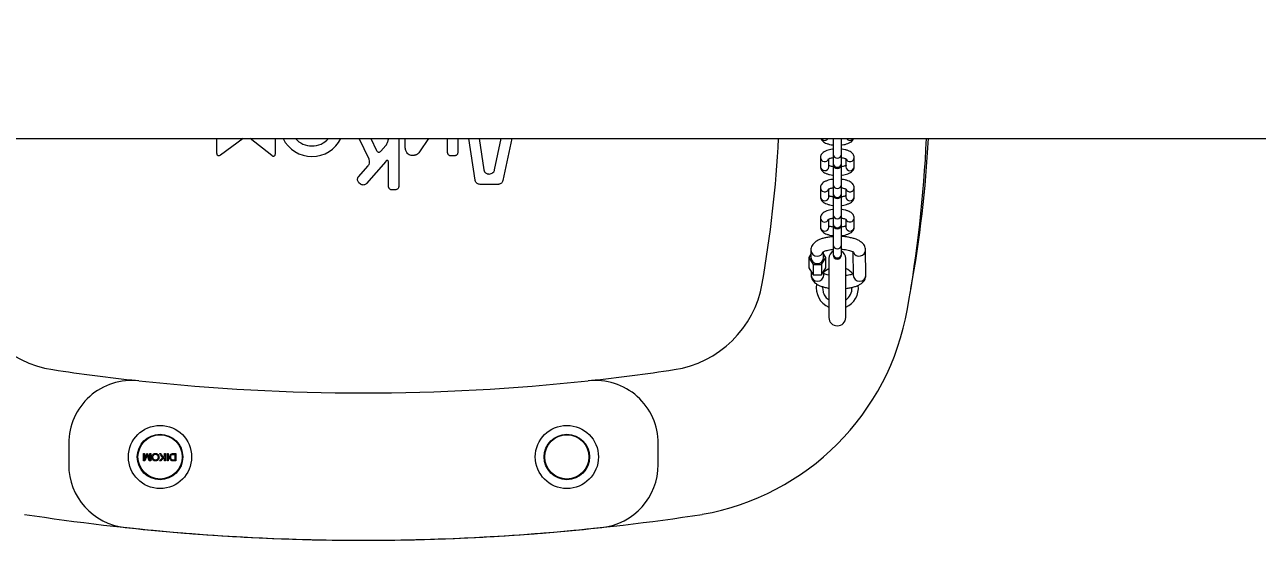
# Model space of a CAD drawing. Header units: millimetres. Extents: x -5819 to 4716, y -5547 to 4789.
# Drawn here: x 3204 to 3790, y 961 to 1213 of the extents above; entities that cross this region are included whole.
import ezdxf

# ---------------------------------------------------------------- set-up
doc = ezdxf.new("R2010")
doc.units = ezdxf.units.MM
doc.layers.add('DIKOM_РАЗМЕР_ЗОНА', color=7, linetype='Continuous')
doc.layers.add('DIKOM_РАЗМЕР_ОБЪЕКТА', color=7, linetype='Continuous')
doc.styles.add('style1', font='arial.ttf', dxfattribs={"width": 0.8})
doc.dimstyles.new('1-50', dxfattribs={"dimtxt": 300, "dimasz": 200, "dimexe": 100, "dimexo": 0, "dimgap": 100, "dimtad": 1, "dimtxsty": 'style1', "dimcen": 200, "dimclrd": 7, "dimclre": 7, "dimclrt": 7, "dimadec": 1, "dimazin": 2, "dimtfac": 1, "dimtmove": 0, "dimatfit": 2, "dimfxl": 0, "dimlwd": 25, "dimlwe": 18, "dimarcsym": 0})

# ---------------------------------------------------------------- blocks, each defined once
blk = doc.blocks.new('*D12')
at = {"layer": 'Defpoints', "color": 0, "transparency": 16777216}
for p in [(-3222.54, 1989.24), (4715.71, 1989.24), (452.69, -2710.76)]:
    blk.add_point(p, dxfattribs=at)
at = {"layer": 'DIKOM_РАЗМЕР_ОБЪЕКТА', "color": 7, "lineweight": 18, "transparency": 16777216}
for p, q in [((4715.71, 1989.24), (-3322.54, 1989.24)), ((452.69, -2710.76), (-3322.54, -2710.76))]:
    blk.add_line(p, q, dxfattribs=at)
at = {"layer": 'DIKOM_РАЗМЕР_ОБЪЕКТА', "color": 7, "lineweight": 25, "transparency": 16777216}
blk.add_line((-3222.54, -2510.76), (-3222.54, 1789.24), dxfattribs=at)
at = {"layer": 'DIKOM_РАЗМЕР_ОБЪЕКТА', "color": 7, "transparency": 16777216}
for points in [[(-3255.88, 1789.24), (-3189.21, 1789.24), (-3222.54, 1989.24)], [(-3255.88, -2510.76), (-3189.21, -2510.76), (-3222.54, -2710.76)]]:
    blk.add_solid(points, dxfattribs=at)
at = {"layer": 'DIKOM_РАЗМЕР_ОБЪЕКТА', "color": 7, "transparency": 16777216, "insert": (-3475.72, -1154.78), "char_height": 300, "attachment_point": 5, "rotation": 90, "style": 'style1'}
blk.add_mtext('4700', dxfattribs=at)
blk = doc.blocks.new('*D14')
at = {"layer": 'Defpoints', "color": 0, "transparency": 16777216}
for p in [(3531.69, 4789.07), (-5368.49, -4210.76), (373.37, -4210.76)]:
    blk.add_point(p, dxfattribs=at)
at = {"layer": 'DIKOM_РАЗМЕР_ЗОНА', "color": 7, "lineweight": 18, "transparency": 16777216}
for p, q in [((3531.69, 4789.07), (-5468.49, 4789.07)), ((373.37, -4210.76), (-5468.49, -4210.76))]:
    blk.add_line(p, q, dxfattribs=at)
at = {"layer": 'DIKOM_РАЗМЕР_ЗОНА', "color": 7, "lineweight": 25, "transparency": 16777216}
blk.add_line((-5368.49, 4589.07), (-5368.49, -4010.76), dxfattribs=at)
at = {"layer": 'DIKOM_РАЗМЕР_ЗОНА', "color": 7, "transparency": 16777216}
for points in [[(-5401.82, 4589.07), (-5335.15, 4589.07), (-5368.49, 4789.07)], [(-5401.82, -4010.76), (-5335.15, -4010.76), (-5368.49, -4210.76)]]:
    blk.add_solid(points, dxfattribs=at)
at = {"layer": 'DIKOM_РАЗМЕР_ЗОНА', "color": 7, "transparency": 16777216, "insert": (-5621.66, -1249.31), "char_height": 300, "attachment_point": 5, "rotation": 90, "style": 'style1'}
blk.add_mtext('9000', dxfattribs=at)

msp = doc.modelspace()

# ---------------------------------------------------------------- linework, layer by layer
at = {"color": 7, "linetype": 'Continuous', "lineweight": 15}
for p, q in [((615.202, 1158.587), (4175.182, 1158.587)), ((3295.648, 1151.469), (3295.648, 1158.587)), ((3308.109, 1158.587), (3297.239, 1150.663)), ((3321.666, 1150.463), (3311.456, 1158.587)), ((3323.207, 1158.587), (3323.207, 1151.208)), ((3367.854, 1148.85), (3363.191, 1158.587)), ((3368.646, 1158.587), (3371.362, 1152.913)), ((3373.499, 1152.627), (3375.756, 1155.243)), ((3381.965, 1158.587), (3381.965, 1136.133)), ((3385.032, 1154.464), (3385.032, 1158.587)), ((3396.137, 1158.587), (3391.846, 1152.182)), ((3405.107, 1152.27), (3405.107, 1158.587)), ((3410.028, 1158.587), (3410.028, 1152.27)), ((3418.245, 1138.74), (3415.259, 1158.587)), ((3420.199, 1158.587), (3422.389, 1143.661)), ((3427.5, 1143.64), (3430.623, 1158.587)), ((3435.63, 1158.587), (3431.426, 1138.719)), ((3588.202, 1158.587), (3588.202, 1151.099)), ((3592.202, 1151.099), (3592.202, 1158.587)), ((3375.756, 1147.716), (3366.564, 1137.165)), ((3388.782, 1150.545), (3387.838, 1150.545)), ((3408.059, 1150.301), (3407.076, 1150.301)), ((3582.202, 1149.52), (3582.202, 1145.212)), ((3586.202, 1145.212), (3586.202, 1148.976)), ((3588.202, 1151.099), (3588.202, 1146.791)), ((3592.202, 1146.791), (3592.202, 1151.099)), ((3594.202, 1148.973), (3594.202, 1145.212)), ((3598.202, 1145.212), (3598.202, 1149.52)), ((3362.841, 1140.38), (3367.415, 1145.584)), ((3377.043, 1136.133), (3377.043, 1147.237)), ((3586.202, 1145.212), (3586.201, 1145.152)), ((3588.202, 1146.791), (3588.202, 1146.391)), ((3588.202, 1146.391), (3588.202, 1136.74)), ((3592.202, 1146.391), (3592.202, 1146.791)), ((3592.202, 1136.74), (3592.202, 1146.391)), ((3363.786, 1136.963), (3363.042, 1137.604)), ((3429.02, 1136.801), (3420.547, 1136.801)), ((3588.202, 1136.74), (3588.202, 1132.432)), ((3592.202, 1132.432), (3592.202, 1136.74)), ((3379.997, 1134.165), (3379.012, 1134.165)), ((3582.202, 1135.16), (3582.202, 1130.853)), ((3586.202, 1130.853), (3586.201, 1130.793)), ((3586.202, 1130.853), (3586.202, 1134.617)), ((3588.202, 1132.432), (3588.202, 1132.032)), ((3588.202, 1132.032), (3588.202, 1122.381)), ((3592.202, 1132.032), (3592.202, 1132.432)), ((3592.202, 1122.381), (3592.202, 1132.032)), ((3594.202, 1134.614), (3594.202, 1130.853)), ((3598.202, 1130.853), (3598.202, 1135.16)), ((3582.202, 1120.801), (3582.202, 1116.494)), ((3586.202, 1116.494), (3586.202, 1120.258)), ((3588.202, 1122.381), (3588.202, 1118.073)), ((3588.202, 1118.073), (3588.202, 1117.673)), ((3592.202, 1118.073), (3592.202, 1122.381)), ((3592.202, 1117.673), (3592.202, 1118.073)), ((3594.202, 1120.255), (3594.202, 1116.494)), ((3598.202, 1116.494), (3598.202, 1120.801)), ((3586.202, 1116.494), (3586.201, 1116.434)), ((3588.202, 1117.673), (3588.202, 1108.022)), ((3592.202, 1108.022), (3592.202, 1117.673)), ((3588.202, 1108.022), (3588.202, 1103.714)), ((3592.202, 1103.714), (3592.202, 1108.022)), ((3577.657, 1103.673), (3576.655, 1102.046)), ((3576.655, 1102.046), (3578.666, 1098.783)), ((3576.655, 1102.046), (3576.724, 1097.142)), ((3577.631, 1105.512), (3577.681, 1102.009)), ((3582.692, 1098.789), (3584.706, 1102.057)), ((3583.68, 1102.093), (3583.642, 1104.816)), ((3584.706, 1102.057), (3583.657, 1103.759)), ((3584.775, 1097.153), (3584.706, 1102.057)), ((3586.202, 1101.612), (3586.202, 1073.612)), ((3588.202, 1103.714), (3588.202, 1103.314)), ((3592.202, 1103.314), (3592.202, 1103.714)), ((3594.202, 1073.612), (3594.202, 1101.612)), ((3597.642, 1104.798), (3597.799, 1093.631)), ((3603.798, 1093.715), (3603.63, 1105.624)), ((3576.724, 1097.142), (3578.735, 1093.879)), ((3577.773, 1095.44), (3577.799, 1093.603)), ((3578.666, 1098.783), (3582.692, 1098.789)), ((3578.666, 1098.783), (3578.735, 1093.879)), ((3582.692, 1098.789), (3582.761, 1093.885)), ((3582.761, 1093.885), (3584.775, 1097.153)), ((3583.798, 1093.687), (3583.772, 1095.526)), ((3578.735, 1093.879), (3582.761, 1093.885)), ((3583.295, 1088.193), (3583.202, 1087.612)), ((3225.23, 1013.706), (3225.23, 1003.666)), ((3505.174, 1003.666), (3505.174, 1013.706)), ((3260.802, 1008.952), (3261.257, 1008.952)), ((3260.802, 1005.452), (3260.802, 1008.952)), ((3261.257, 1008.952), (3261.257, 1006.025)), ((3261.266, 1006.025), (3262.262, 1008.952)), ((3262.274, 1007.886), (3261.433, 1005.452)), ((3262.262, 1008.952), (3262.721, 1008.952)), ((3262.471, 1008.446), (3262.461, 1008.446)), ((3263.458, 1005.452), (3262.63, 1007.929)), ((3262.721, 1008.952), (3263.697, 1005.977)), ((3263.711, 1008.952), (3264.166, 1008.952)), ((3263.711, 1005.977), (3263.711, 1008.952)), ((3264.166, 1008.952), (3264.166, 1005.452)), ((3270.802, 1008.952), (3271.257, 1008.952)), ((3272.075, 1008.952), (3272.529, 1008.952)), ((3272.529, 1008.952), (3272.529, 1005.452)), ((3274.853, 1008.952), (3276.121, 1008.952)), ((3274.898, 1008.543), (3275.666, 1008.543)), ((3275.666, 1008.543), (3275.666, 1005.861)), ((3276.121, 1008.952), (3276.121, 1005.452)), ((3261.433, 1005.452), (3260.802, 1005.452)), ((3261.257, 1006.025), (3261.266, 1006.025)), ((3264.166, 1005.452), (3263.458, 1005.452)), ((3263.697, 1005.977), (3263.711, 1005.977)), ((3271.257, 1005.452), (3270.802, 1005.452)), ((3271.302, 1005.993), (3271.257, 1005.906)), ((3272.529, 1005.452), (3272.075, 1005.452)), ((3276.121, 1005.452), (3274.906, 1005.452)), ((3275.666, 1005.861), (3274.913, 1005.861))]:
    msp.add_line(p, q, dxfattribs=at)
at = {"color": 7, "linetype": 'Continuous', "lineweight": 15, "flags": 128}
msp.add_lwpolyline([(3583.776, 1095.274), (3584.526, 1095.845), (3586.215, 1096.783)], dxfattribs=at)
at = {"color": 7, "linetype": 'Continuous', "lineweight": 15}
for centre, radius in [((3268.611, 1007.32), 15), ((3461.792, 1007.32), 15), ((3268.611, 1007.32), 10.8), ((3268.611, 1007.32), 10.5), ((3461.792, 1007.32), 10.8), ((3461.792, 1007.32), 10.5)]:
    msp.add_circle(centre, radius, dxfattribs=at)
for centre, radius, start, end in [((3340.758, 1165.381), 15.341, 206.288955, 333.711045), ((3340.758, 1165.381), 10.341, 221.074572, 318.925428), ((2983.594, 1189.238), 579.564, 350.105925, 356.968406), ((3584.202, 1159.755), 2.062, 214.499725, 325.500275), ((3596.202, 1159.755), 2.062, 214.508811, 325.491189), ((3007.393, 1187.625), 625.848, 349.876977, 357.3406), ((3075.36, 1187.612), 558.861, 349.671704, 357.022935), ((3584.212, 1149.628), 2.013, 182.998644, 338.494714), ((3590.202, 1151.21), 2.003, 183.179534, 356.820466), ((3596.187, 1149.653), 2.019, 204.794473, 356.214555), ((3584.203, 1145.325), 2.005, 183.24016, 355.054872), ((3590.137, 1146.86), 1.937, 182.037728, 271.907258), ((3590.202, 1146.391), 2, 180, 0), ((3590.266, 1146.86), 1.937, 268.093018, 357.955182), ((3596.202, 1145.304), 2.002, 182.64923, 357.35077), ((3590.202, 1136.851), 2.003, 183.179534, 356.820466), ((3584.212, 1135.269), 2.013, 182.99868, 338.494571), ((3584.203, 1130.966), 2.005, 183.24016, 355.054872), ((3590.137, 1132.501), 1.937, 182.037728, 271.907258), ((3590.202, 1132.032), 2, 180, 0), ((3590.266, 1132.501), 1.937, 268.093018, 357.955182), ((3596.202, 1130.945), 2.002, 182.64923, 357.35077), ((3596.187, 1135.294), 2.019, 204.794635, 356.214394), ((3584.212, 1120.91), 2.013, 182.998644, 338.494714), ((3590.202, 1122.492), 2.003, 183.179458, 356.820542), ((3590.137, 1118.142), 1.937, 182.037504, 271.907481), ((3590.266, 1118.142), 1.937, 268.092795, 357.955406), ((3596.187, 1120.935), 2.019, 204.79452, 356.214508), ((3584.203, 1116.607), 2.005, 183.240231, 355.054907), ((3590.202, 1117.673), 2, 180, 0), ((3596.202, 1116.586), 2.002, 182.649344, 357.350656), ((3590.202, 1108.133), 2.003, 183.179458, 356.820542), ((3580.531, 1105.645), 2.903, 182.636404, 271.951616), ((3580.679, 1102.182), 3.003, 183.304687, 358.306743), ((3580.686, 1105.731), 2.987, 268.932442, 337.921729), ((3590.202, 1101.612), 4, 120, 180), ((3590.137, 1103.783), 1.937, 182.037952, 271.907034), ((3590.202, 1103.314), 2, 180, 0), ((3590.266, 1103.783), 1.937, 268.093242, 357.954959), ((3590.202, 1101.612), 4, 0, 60), ((3600.61, 1105.758), 3.024, 203.964709, 357.441834), ((3590.202, 1087.612), 10, 42.222105, 66.502662), ((3225.121, 1098.245), 49.999, 189.894739, 261.429681), ((3505.283, 1098.245), 49.999, 278.570319, 350.105261), ((3580.797, 1093.776), 3.003, 183.308768, 358.302598), ((3590.202, 1087.612), 10, 169.5346, 246.502662), ((3590.202, 1087.612), 10, 293.497338, 7.023898), ((3600.797, 1093.804), 3.003, 183.304691, 358.306597), ((3590.202, 1087.612), 7, 304.849905, 1.92157), ((3505.283, 1098.245), 120, 279.981896, 350.105559), ((3590.202, 1073.612), 4, 180, 0), ((3365.213, 2027.748), 990, 261.429108, 263.764169), ((3365.191, 2027.748), 990, 276.235831, 278.570892), ((3255.23, 1013.706), 30, 83.804427, 180), ((3365.311, 2027.748), 990, 263.804427, 269.993674), ((3365.093, 2027.748), 990, 270.006326, 276.195573), ((3475.174, 1013.706), 30, 0, 96.195573), ((3255.23, 1003.666), 30, 180, 263.848967), ((3475.174, 1003.666), 30, 276.151033, 0), ((3365.307, 2026.081), 1058.336, 261.25062, 269.447719), ((3365.097, 2026.081), 1058.336, 270.552281, 278.74938), ((3365.416, 2026.081), 1058.336, 263.848967, 269.988405), ((3364.988, 2026.081), 1058.336, 270.011595, 276.151033)]:
    msp.add_arc(centre, radius, start, end, dxfattribs=at)
for points, knots in [([(3375.756, 1155.243), (3375.963, 1155.507), (3376.328, 1155.973), (3376.701, 1156.746), (3376.832, 1157.247), (3376.899, 1157.5)], [0, 0, 0, 0, 0.3929977, 0.6926408, 1, 1, 1, 1]), ([(3376.899, 1157.5), (3376.931, 1157.664), (3376.987, 1157.944), (3377.031, 1158.307), (3377.036, 1158.506), (3377.039, 1158.587)], [0, 0, 0, 0, 0.4560833, 0.7794979, 1, 1, 1, 1]), ([(3387.838, 1150.545), (3387.505, 1150.622), (3386.838, 1150.778), (3385.979, 1151.489), (3385.302, 1152.639), (3385.051, 1153.707), (3385.034, 1154.375), (3385.032, 1154.464)], [0, 0, 0, 0, 0.193456, 0.3874926, 0.6172827, 0.9489636, 1, 1, 1, 1]), ([(3588.202, 1153.553), (3588.095, 1153.545), (3587.481, 1153.496), (3586.43, 1153.281), (3585.099, 1152.895), (3584.003, 1152.374), (3583.156, 1151.735), (3582.571, 1150.998), (3582.25, 1150.235), (3582.216, 1149.727), (3582.202, 1149.52)], [0, 0, 0, 0, 0.0338734, 0.19534, 0.3613989, 0.5370509, 0.681223, 0.8042342, 0.9202681, 1, 1, 1, 1]), ([(3582.394, 1158.587), (3582.498, 1158.353), (3582.721, 1157.848), (3583.313, 1157.229), (3584.104, 1156.665), (3585.155, 1156.177), (3586.467, 1155.8), (3587.525, 1155.586), (3588.125, 1155.541), (3588.202, 1155.535)], [0, 0, 0, 0, 0.1155718, 0.2502932, 0.4024105, 0.5831984, 0.7809349, 0.9717472, 1, 1, 1, 1]), ([(3592.202, 1155.537), (3592.308, 1155.546), (3592.922, 1155.595), (3593.974, 1155.809), (3595.304, 1156.196), (3596.404, 1156.715), (3597.237, 1157.36), (3597.778, 1157.981), (3597.934, 1158.433), (3597.988, 1158.587)], [0, 0, 0, 0, 0.0390263, 0.2250564, 0.4163775, 0.6187308, 0.7848524, 0.9265774, 1, 1, 1, 1]), ([(3598.202, 1149.52), (3598.172, 1149.824), (3598.113, 1150.425), (3597.687, 1151.211), (3597.096, 1151.864), (3596.298, 1152.425), (3595.249, 1152.914), (3593.936, 1153.29), (3592.879, 1153.504), (3592.279, 1153.55), (3592.202, 1153.556)], [0, 0, 0, 0, 0.1172438, 0.2311842, 0.3482855, 0.4805214, 0.6376973, 0.8095894, 0.9754399, 1, 1, 1, 1]), ([(3297.239, 1150.663), (3297.063, 1150.551), (3296.811, 1150.39), (3296.423, 1150.332), (3296.16, 1150.381), (3295.952, 1150.52), (3295.782, 1150.744), (3295.667, 1151.068), (3295.654, 1151.33), (3295.648, 1151.469)], [0, 0, 0, 0, 0.2560204, 0.3679998, 0.480934, 0.5806105, 0.6732942, 0.8271146, 1, 1, 1, 1]), ([(3323.207, 1151.208), (3323.194, 1150.998), (3323.176, 1150.704), (3323, 1150.368), (3322.824, 1150.198), (3322.608, 1150.117), (3322.351, 1150.112), (3322.019, 1150.211), (3321.797, 1150.37), (3321.666, 1150.463)], [0, 0, 0, 0, 0.263859, 0.3685792, 0.4741849, 0.5688174, 0.6545623, 0.7965883, 1, 1, 1, 1]), ([(3367.415, 1145.584), (3367.571, 1145.81), (3367.944, 1146.351), (3368.151, 1147.397), (3368.088, 1148.293), (3367.896, 1148.75), (3367.854, 1148.85)], [0, 0, 0, 0, 0.2371739, 0.5686314, 0.9058419, 1, 1, 1, 1]), ([(3371.362, 1152.913), (3371.445, 1152.766), (3371.595, 1152.498), (3371.941, 1152.209), (3372.319, 1152.074), (3372.698, 1152.093), (3373.088, 1152.244), (3373.344, 1152.452), (3373.48, 1152.606), (3373.499, 1152.627)], [0, 0, 0, 0, 0.1905877, 0.3449481, 0.5003883, 0.6343011, 0.7662664, 0.968565, 1, 1, 1, 1]), ([(3377.043, 1147.237), (3377.036, 1147.411), (3377.026, 1147.653), (3376.923, 1147.946), (3376.821, 1148.098), (3376.691, 1148.187), (3376.553, 1148.221), (3376.374, 1148.199), (3376.097, 1148.064), (3375.896, 1147.875), (3375.77, 1147.732), (3375.756, 1147.716)], [0, 0, 0, 0, 0.2404329, 0.3342025, 0.4288071, 0.4889181, 0.549167, 0.6215634, 0.7362383, 0.9703085, 1, 1, 1, 1]), ([(3389.939, 1150.729), (3389.778, 1150.685), (3389.508, 1150.613), (3389.12, 1150.555), (3388.895, 1150.548), (3388.782, 1150.545)], [0, 0, 0, 0, 0.4262001, 0.7120419, 1, 1, 1, 1]), ([(3391.846, 1152.182), (3391.642, 1151.913), (3391.232, 1151.374), (3390.526, 1150.925), (3390.073, 1150.773), (3389.939, 1150.729)], [0, 0, 0, 0, 0.4124398, 0.8269412, 1, 1, 1, 1]), ([(3405.328, 1151.237), (3405.277, 1151.366), (3405.187, 1151.596), (3405.119, 1151.946), (3405.111, 1152.161), (3405.107, 1152.27)], [0, 0, 0, 0, 0.3925362, 0.6937015, 1, 1, 1, 1]), ([(3407.076, 1150.301), (3406.797, 1150.316), (3406.351, 1150.34), (3405.79, 1150.608), (3405.486, 1150.922), (3405.369, 1151.155), (3405.328, 1151.237)], [0, 0, 0, 0, 0.3928538, 0.6304202, 0.8693497, 1, 1, 1, 1]), ([(3409.093, 1150.523), (3408.963, 1150.472), (3408.734, 1150.381), (3408.383, 1150.313), (3408.168, 1150.305), (3408.059, 1150.301)], [0, 0, 0, 0, 0.3925931, 0.6937287, 1, 1, 1, 1]), ([(3410.028, 1152.27), (3410.013, 1151.992), (3409.989, 1151.546), (3409.721, 1150.984), (3409.407, 1150.68), (3409.175, 1150.564), (3409.093, 1150.523)], [0, 0, 0, 0, 0.3929164, 0.6304144, 0.8692763, 1, 1, 1, 1]), ([(3585.992, 1148.856), (3585.986, 1148.85), (3585.965, 1148.829), (3586.181, 1148.983), (3586.663, 1149.181), (3587.352, 1149.389), (3587.933, 1149.481), (3588.202, 1149.524)], [0, 0, 0, 0, 0.0891334, 0.299713, 0.5282171, 0.7812907, 1, 1, 1, 1]), ([(3592.202, 1149.522), (3592.467, 1149.481), (3593.079, 1149.386), (3593.787, 1149.165), (3594.264, 1148.962), (3594.449, 1148.817), (3594.423, 1148.846), (3594.417, 1148.852)], [0, 0, 0, 0, 0.2141718, 0.4947592, 0.7273584, 0.9393922, 1, 1, 1, 1]), ([(3422.389, 1143.661), (3422.473, 1143.336), (3422.611, 1142.798), (3423.142, 1142.206), (3423.541, 1142.022), (3423.742, 1141.929)], [0, 0, 0, 0, 0.4313651, 0.7136861, 1, 1, 1, 1]), ([(3423.742, 1141.929), (3423.901, 1141.877), (3424.166, 1141.789), (3424.555, 1141.728), (3424.78, 1141.724), (3424.893, 1141.722)], [0, 0, 0, 0, 0.4263842, 0.7112486, 1, 1, 1, 1]), ([(3424.893, 1141.722), (3425.22, 1141.76), (3425.874, 1141.836), (3426.731, 1142.347), (3427.295, 1142.989), (3427.446, 1143.469), (3427.5, 1143.64)], [0, 0, 0, 0, 0.2827528, 0.5654823, 0.8456444, 1, 1, 1, 1]), ([(3582.202, 1145.212), (3582.232, 1144.907), (3582.29, 1144.306), (3582.716, 1143.52), (3583.308, 1142.868), (3584.106, 1142.307), (3585.154, 1141.818), (3586.468, 1141.441), (3587.525, 1141.227), (3588.125, 1141.182), (3588.202, 1141.176)], [0, 0, 0, 0, 0.1172388, 0.2311786, 0.34829, 0.4805233, 0.6376799, 0.8095695, 0.9754403, 1, 1, 1, 1]), ([(3588.202, 1145.21), (3587.938, 1145.251), (3587.328, 1145.346), (3586.633, 1145.556), (3586.346, 1145.691), (3586.227, 1145.748)], [0, 0, 0, 0, 0.3085047, 0.7127348, 1, 1, 1, 1]), ([(3594.412, 1145.876), (3594.418, 1145.882), (3594.438, 1145.902), (3594.223, 1145.749), (3593.741, 1145.551), (3593.052, 1145.343), (3592.471, 1145.25), (3592.202, 1145.207)], [0, 0, 0, 0, 0.0874655, 0.2984291, 0.5273519, 0.78089, 1, 1, 1, 1]), ([(3592.202, 1141.178), (3592.308, 1141.187), (3592.922, 1141.236), (3593.973, 1141.45), (3595.305, 1141.836), (3596.401, 1142.357), (3597.247, 1142.997), (3597.833, 1143.734), (3598.154, 1144.497), (3598.188, 1145.005), (3598.202, 1145.212)], [0, 0, 0, 0, 0.0338731, 0.1953402, 0.3613999, 0.5370353, 0.6812218, 0.8042337, 0.9202679, 1, 1, 1, 1]), ([(3363.042, 1137.604), (3362.889, 1137.764), (3362.585, 1138.085), (3362.362, 1138.725), (3362.349, 1139.395), (3362.531, 1139.971), (3362.753, 1140.264), (3362.841, 1140.38)], [0, 0, 0, 0, 0.2136757, 0.4271432, 0.6422503, 0.8593937, 1, 1, 1, 1]), ([(3366.564, 1137.165), (3366.402, 1137.012), (3366.079, 1136.705), (3365.435, 1136.483), (3364.763, 1136.472), (3364.19, 1136.656), (3363.899, 1136.877), (3363.786, 1136.963)], [0, 0, 0, 0, 0.2150109, 0.4296494, 0.6451167, 0.8621059, 1, 1, 1, 1]), ([(3377.265, 1135.1), (3377.214, 1135.229), (3377.123, 1135.458), (3377.055, 1135.808), (3377.047, 1136.024), (3377.043, 1136.133)], [0, 0, 0, 0, 0.3920641, 0.693473, 1, 1, 1, 1]), ([(3381.965, 1136.133), (3381.95, 1135.855), (3381.926, 1135.409), (3381.659, 1134.848), (3381.344, 1134.544), (3381.112, 1134.428), (3381.03, 1134.386)], [0, 0, 0, 0, 0.3927122, 0.6300735, 0.8688453, 1, 1, 1, 1]), ([(3420.547, 1136.801), (3420.31, 1136.825), (3419.832, 1136.875), (3419.159, 1137.245), (3418.586, 1137.813), (3418.316, 1138.373), (3418.253, 1138.696), (3418.245, 1138.74)], [0, 0, 0, 0, 0.2187858, 0.4414225, 0.6954575, 0.958385, 1, 1, 1, 1]), ([(3430.103, 1137.016), (3429.931, 1136.957), (3429.67, 1136.867), (3429.303, 1136.809), (3429.115, 1136.804), (3429.02, 1136.801)], [0, 0, 0, 0, 0.4908979, 0.7441987, 1, 1, 1, 1]), ([(3431.426, 1138.719), (3431.327, 1138.392), (3431.179, 1137.903), (3430.691, 1137.314), (3430.321, 1137.127), (3430.103, 1137.016)], [0, 0, 0, 0, 0.4515339, 0.6762618, 1, 1, 1, 1]), ([(3588.202, 1139.194), (3588.095, 1139.186), (3587.481, 1139.137), (3586.43, 1138.922), (3585.099, 1138.536), (3584.003, 1138.015), (3583.156, 1137.376), (3582.571, 1136.638), (3582.25, 1135.876), (3582.216, 1135.367), (3582.202, 1135.16)], [0, 0, 0, 0, 0.033873, 0.1953397, 0.3613989, 0.5370513, 0.6812227, 0.8042343, 0.9202681, 1, 1, 1, 1]), ([(3598.202, 1135.16), (3598.172, 1135.465), (3598.113, 1136.066), (3597.687, 1136.852), (3597.096, 1137.504), (3596.298, 1138.066), (3595.249, 1138.555), (3593.936, 1138.931), (3592.879, 1139.145), (3592.279, 1139.191), (3592.202, 1139.197)], [0, 0, 0, 0, 0.1172438, 0.2311851, 0.3482858, 0.480521, 0.6376975, 0.8095895, 0.9754399, 1, 1, 1, 1]), ([(3379.012, 1134.165), (3378.734, 1134.18), (3378.287, 1134.204), (3377.726, 1134.472), (3377.422, 1134.786), (3377.306, 1135.018), (3377.265, 1135.1)], [0, 0, 0, 0, 0.3932467, 0.6307831, 0.8696636, 1, 1, 1, 1]), ([(3381.03, 1134.386), (3380.9, 1134.335), (3380.671, 1134.245), (3380.321, 1134.177), (3380.106, 1134.169), (3379.997, 1134.165)], [0, 0, 0, 0, 0.3930691, 0.6939526, 1, 1, 1, 1]), ([(3582.202, 1130.853), (3582.232, 1130.548), (3582.29, 1129.947), (3582.716, 1129.161), (3583.308, 1128.509), (3584.106, 1127.948), (3585.154, 1127.458), (3586.468, 1127.082), (3587.525, 1126.868), (3588.125, 1126.822), (3588.202, 1126.817)], [0, 0, 0, 0, 0.1172387, 0.2311775, 0.3482892, 0.4805238, 0.6376794, 0.8095692, 0.9754402, 1, 1, 1, 1]), ([(3585.992, 1134.497), (3585.986, 1134.49), (3585.965, 1134.47), (3586.181, 1134.624), (3586.663, 1134.822), (3587.352, 1135.03), (3587.933, 1135.122), (3588.202, 1135.165)], [0, 0, 0, 0, 0.0891334, 0.2997114, 0.5282158, 0.7812905, 1, 1, 1, 1]), ([(3588.202, 1130.851), (3587.938, 1130.892), (3587.328, 1130.986), (3586.633, 1131.197), (3586.346, 1131.332), (3586.227, 1131.388)], [0, 0, 0, 0, 0.308505, 0.712739, 1, 1, 1, 1]), ([(3592.202, 1135.162), (3592.467, 1135.121), (3593.079, 1135.027), (3593.787, 1134.806), (3594.264, 1134.603), (3594.449, 1134.458), (3594.423, 1134.487), (3594.417, 1134.493)], [0, 0, 0, 0, 0.2141703, 0.4947588, 0.7273565, 0.9393939, 1, 1, 1, 1]), ([(3594.412, 1131.517), (3594.418, 1131.523), (3594.438, 1131.543), (3594.223, 1131.389), (3593.741, 1131.191), (3593.052, 1130.983), (3592.471, 1130.891), (3592.202, 1130.848)], [0, 0, 0, 0, 0.0874618, 0.2984289, 0.5273516, 0.78089, 1, 1, 1, 1]), ([(3592.202, 1126.819), (3592.308, 1126.827), (3592.922, 1126.876), (3593.973, 1127.091), (3595.305, 1127.477), (3596.401, 1127.998), (3597.247, 1128.637), (3597.833, 1129.375), (3598.154, 1130.137), (3598.188, 1130.646), (3598.202, 1130.853)], [0, 0, 0, 0, 0.0338735, 0.1953406, 0.3613995, 0.537035, 0.6812228, 0.8042345, 0.9202688, 1, 1, 1, 1]), ([(3588.202, 1124.835), (3588.095, 1124.827), (3587.481, 1124.778), (3586.43, 1124.563), (3585.099, 1124.177), (3584.003, 1123.656), (3583.156, 1123.016), (3582.571, 1122.279), (3582.25, 1121.516), (3582.216, 1121.008), (3582.202, 1120.801)], [0, 0, 0, 0, 0.0338734, 0.1953401, 0.3613986, 0.537051, 0.6812224, 0.8042351, 0.920269, 1, 1, 1, 1]), ([(3598.202, 1120.801), (3598.172, 1121.106), (3598.113, 1121.707), (3597.687, 1122.493), (3597.096, 1123.145), (3596.298, 1123.706), (3595.249, 1124.195), (3593.936, 1124.572), (3592.879, 1124.786), (3592.279, 1124.831), (3592.202, 1124.837)], [0, 0, 0, 0, 0.1172436, 0.231184, 0.348285, 0.4805214, 0.637698, 0.8095893, 0.9754399, 1, 1, 1, 1]), ([(3585.992, 1120.137), (3585.986, 1120.131), (3585.965, 1120.11), (3586.181, 1120.264), (3586.663, 1120.463), (3587.352, 1120.671), (3587.933, 1120.763), (3588.202, 1120.806)], [0, 0, 0, 0, 0.0891298, 0.2997113, 0.5282157, 0.7812905, 1, 1, 1, 1]), ([(3592.202, 1120.803), (3592.467, 1120.762), (3593.079, 1120.668), (3593.787, 1120.447), (3594.264, 1120.244), (3594.449, 1120.098), (3594.423, 1120.128), (3594.417, 1120.134)], [0, 0, 0, 0, 0.2141716, 0.4947596, 0.727357, 0.9393904, 1, 1, 1, 1]), ([(3582.202, 1116.494), (3582.232, 1116.189), (3582.29, 1115.588), (3582.716, 1114.802), (3583.308, 1114.15), (3584.106, 1113.588), (3585.154, 1113.099), (3586.468, 1112.723), (3587.525, 1112.509), (3588.125, 1112.463), (3588.202, 1112.457)], [0, 0, 0, 0, 0.1172386, 0.2311783, 0.3482896, 0.4805233, 0.6376797, 0.8095694, 0.9754402, 1, 1, 1, 1]), ([(3588.202, 1116.492), (3587.938, 1116.533), (3587.328, 1116.627), (3586.633, 1116.838), (3586.346, 1116.973), (3586.227, 1117.029)], [0, 0, 0, 0, 0.3085049, 0.7127346, 1, 1, 1, 1]), ([(3594.412, 1117.157), (3594.418, 1117.164), (3594.438, 1117.184), (3594.223, 1117.03), (3593.741, 1116.832), (3593.052, 1116.624), (3592.471, 1116.532), (3592.202, 1116.489)], [0, 0, 0, 0, 0.0874654, 0.2984291, 0.5273519, 0.78089, 1, 1, 1, 1]), ([(3592.202, 1112.46), (3592.308, 1112.468), (3592.922, 1112.517), (3593.973, 1112.732), (3595.305, 1113.118), (3596.401, 1113.639), (3597.247, 1114.278), (3597.833, 1115.015), (3598.154, 1115.778), (3598.188, 1116.287), (3598.202, 1116.494)], [0, 0, 0, 0, 0.0338732, 0.1953403, 0.3614, 0.5370353, 0.6812221, 0.8042337, 0.9202679, 1, 1, 1, 1]), ([(3588.202, 1111.968), (3588.096, 1111.963), (3587.341, 1111.923), (3585.989, 1111.731), (3584.196, 1111.385), (3582.525, 1110.896), (3581.037, 1110.276), (3579.811, 1109.535), (3578.861, 1108.692), (3578.179, 1107.756), (3577.713, 1106.69), (3577.659, 1105.913), (3577.631, 1105.512)], [0, 0, 0, 0, 0.0193867, 0.1377427, 0.2576092, 0.3803134, 0.5079522, 0.6288391, 0.7315239, 0.8227071, 0.9085161, 1, 1, 1, 1]), ([(3603.63, 1105.624), (3603.596, 1105.995), (3603.528, 1106.737), (3603.079, 1107.751), (3602.436, 1108.639), (3601.582, 1109.422), (3600.481, 1110.132), (3599.093, 1110.763), (3597.446, 1111.286), (3595.63, 1111.675), (3593.872, 1111.926), (3592.707, 1111.992), (3592.202, 1112.02)], [0, 0, 0, 0, 0.0813349, 0.1628183, 0.2455882, 0.3352519, 0.4376369, 0.5550656, 0.6776145, 0.7962818, 0.9117356, 1, 1, 1, 1]), ([(3583.314, 1104.607), (3583.335, 1104.627), (3583.378, 1104.667), (3583.764, 1104.903), (3584.408, 1105.178), (3585.331, 1105.472), (3586.513, 1105.729), (3587.502, 1105.894), (3588.1, 1105.938), (3588.202, 1105.946)], [0, 0, 0, 0, 0.1365705, 0.2791396, 0.4333185, 0.6000704, 0.7772875, 0.9620212, 1, 1, 1, 1]), ([(3592.202, 1106.012), (3592.331, 1106.007), (3592.986, 1105.98), (3594.096, 1105.836), (3595.441, 1105.591), (3596.55, 1105.285), (3597.345, 1104.97), (3597.795, 1104.731), (3597.961, 1104.585), (3597.935, 1104.615), (3597.93, 1104.621)], [0, 0, 0, 0, 0.0425304, 0.2159507, 0.3867897, 0.5531483, 0.712761, 0.8456099, 0.9697594, 1, 1, 1, 1]), ([(3577.799, 1093.603), (3577.833, 1093.232), (3577.901, 1092.49), (3578.35, 1091.476), (3578.994, 1090.588), (3579.847, 1089.805), (3580.949, 1089.095), (3582.334, 1088.462), (3583.99, 1087.948), (3585.309, 1087.635), (3586.08, 1087.533), (3586.202, 1087.517)], [0, 0, 0, 0, 0.099363, 0.1989055, 0.300021, 0.4095575, 0.534634, 0.6780893, 0.8278002, 0.9727686, 1, 1, 1, 1]), ([(3586.202, 1093.614), (3586.138, 1093.626), (3585.637, 1093.717), (3584.894, 1093.945), (3584.103, 1094.244), (3583.837, 1094.397), (3583.727, 1094.46)], [0, 0, 0, 0, 0.0526412, 0.4123765, 0.757525, 1, 1, 1, 1]), ([(3597.788, 1094.411), (3597.743, 1094.383), (3597.577, 1094.284), (3597.011, 1094.044), (3596.097, 1093.76), (3595.131, 1093.53), (3594.442, 1093.436), (3594.202, 1093.404)], [0, 0, 0, 0, 0.0886467, 0.3255001, 0.5816664, 0.8539132, 1, 1, 1, 1]), ([(3594.202, 1087.357), (3594.611, 1087.403), (3595.657, 1087.52), (3597.23, 1087.846), (3598.906, 1088.329), (3600.392, 1088.951), (3601.618, 1089.692), (3602.568, 1090.535), (3603.25, 1091.471), (3603.717, 1092.537), (3603.77, 1093.314), (3603.798, 1093.715)], [0, 0, 0, 0, 0.0818064, 0.2094496, 0.3401019, 0.4760325, 0.6047613, 0.7141003, 0.8112045, 0.902581, 1, 1, 1, 1]), ([(3583.202, 1087.612), (3583.272, 1086.877), (3583.416, 1085.366), (3584.483, 1083.314), (3585.643, 1082.359), (3586.202, 1081.899)], [0, 0, 0, 0, 0.3296886, 0.6776052, 1, 1, 1, 1]), ([(3262.461, 1008.446), (3262.431, 1008.353), (3262.385, 1008.212), (3262.322, 1008.026), (3262.29, 1007.933), (3262.274, 1007.886)], [0, 0, 0, 0, 0.4999457, 0.7499645, 1, 1, 1, 1]), ([(3262.63, 1007.929), (3262.614, 1007.977), (3262.582, 1008.074), (3262.526, 1008.246), (3262.491, 1008.371), (3262.471, 1008.446)], [0, 0, 0, 0, 0.2835457, 0.5670008, 1, 1, 1, 1]), ([(3264.757, 1007.207), (3264.778, 1007.471), (3264.814, 1007.92), (3265.154, 1008.469), (3265.582, 1008.823), (3266.039, 1008.981), (3266.326, 1008.993), (3266.435, 1008.998)], [0, 0, 0, 0, 0.2842515, 0.4851435, 0.6860751, 0.8813526, 1, 1, 1, 1]), ([(3266.435, 1005.407), (3266.239, 1005.422), (3265.844, 1005.452), (3265.344, 1005.749), (3264.985, 1006.173), (3264.785, 1006.674), (3264.766, 1007.032), (3264.757, 1007.207)], [0, 0, 0, 0, 0.212036, 0.426423, 0.6117256, 0.8096782, 1, 1, 1, 1]), ([(3265.211, 1007.207), (3265.23, 1007.44), (3265.259, 1007.805), (3265.527, 1008.227), (3265.832, 1008.467), (3266.155, 1008.577), (3266.36, 1008.585), (3266.44, 1008.588)], [0, 0, 0, 0, 0.3320653, 0.5180332, 0.7043551, 0.8839704, 1, 1, 1, 1]), ([(3266.43, 1005.816), (3266.252, 1005.834), (3265.944, 1005.867), (3265.582, 1006.125), (3265.332, 1006.459), (3265.225, 1006.842), (3265.215, 1007.102), (3265.211, 1007.207)], [0, 0, 0, 0, 0.2539353, 0.4391408, 0.6240398, 0.8482818, 1, 1, 1, 1]), ([(3267.666, 1007.254), (3267.665, 1007.191), (3267.659, 1006.913), (3267.58, 1006.504), (3267.301, 1006.122), (3266.981, 1005.906), (3266.674, 1005.823), (3266.486, 1005.817), (3266.43, 1005.816)], [0, 0, 0, 0, 0.0885316, 0.3901282, 0.563683, 0.7370186, 0.9217142, 1, 1, 1, 1]), ([(3266.435, 1008.998), (3266.621, 1008.985), (3266.994, 1008.959), (3267.481, 1008.695), (3267.847, 1008.289), (3268.084, 1007.795), (3268.108, 1007.424), (3268.12, 1007.245)], [0, 0, 0, 0, 0.2039833, 0.4100592, 0.5918412, 0.8029966, 1, 1, 1, 1]), ([(3268.12, 1007.245), (3268.12, 1007.212), (3268.117, 1007.046), (3268.08, 1006.667), (3267.89, 1006.138), (3267.476, 1005.696), (3266.967, 1005.442), (3266.613, 1005.418), (3266.435, 1005.407)], [0, 0, 0, 0, 0.0354535, 0.1777252, 0.4059829, 0.6227239, 0.8108137, 1, 1, 1, 1]), ([(3266.44, 1008.588), (3266.612, 1008.572), (3266.911, 1008.544), (3267.271, 1008.303), (3267.512, 1007.996), (3267.647, 1007.632), (3267.66, 1007.375), (3267.666, 1007.254)], [0, 0, 0, 0, 0.2514004, 0.4368277, 0.6217349, 0.8208512, 1, 1, 1, 1]), ([(3268.336, 1008.952), (3268.428, 1008.952), (3268.633, 1008.952), (3268.837, 1008.952), (3268.95, 1008.952)], [0, 0, 0, 0, 0.4475524, 1, 1, 1, 1]), ([(3268.336, 1008.952), (3268.402, 1008.863), (3268.493, 1008.738), (3268.634, 1008.545), (3268.909, 1008.172), (3269.329, 1007.598), (3269.7, 1007.092), (3269.873, 1006.856)], [0, 0, 0, 0, 0.1274071, 0.178846, 0.2756494, 0.6627505, 1, 1, 1, 1]), ([(3269.873, 1006.856), (3269.807, 1006.795), (3269.48, 1006.489), (3269.059, 1006.096), (3268.624, 1005.689), (3268.451, 1005.527), (3268.371, 1005.452)], [0, 0, 0, 0, 0.1306912, 0.6537993, 0.839803, 1, 1, 1, 1]), ([(3268.95, 1008.952), (3269.014, 1008.861), (3269.335, 1008.408), (3269.755, 1007.814), (3270.11, 1007.31), (3270.209, 1007.17)], [0, 0, 0, 0, 0.1528111, 0.7640551, 1, 1, 1, 1]), ([(3270.802, 1007.127), (3270.695, 1007.027), (3270.159, 1006.526), (3269.562, 1005.968), (3269.072, 1005.51), (3269.01, 1005.452)], [0, 0, 0, 0, 0.179444, 0.8969978, 1, 1, 1, 1]), ([(3270.209, 1007.17), (3270.287, 1007.243), (3270.485, 1007.428), (3270.683, 1007.613), (3270.802, 1007.725)], [0, 0, 0, 0, 0.3954439, 1, 1, 1, 1]), ([(3270.802, 1007.725), (3270.802, 1007.873), (3270.802, 1008.283), (3270.802, 1008.692), (3270.802, 1008.952)], [0, 0, 0, 0, 0.3631549, 1, 1, 1, 1]), ([(3270.802, 1005.452), (3270.802, 1005.644), (3270.802, 1006.202), (3270.802, 1006.761), (3270.802, 1007.127)], [0, 0, 0, 0, 0.3438996, 1, 1, 1, 1]), ([(3271.257, 1008.952), (3271.257, 1008.745), (3271.257, 1007.709), (3271.257, 1006.542), (3271.257, 1005.582), (3271.257, 1005.452)], [0, 0, 0, 0, 0.1776652, 0.8883963, 1, 1, 1, 1]), ([(3272.075, 1005.452), (3272.075, 1005.715), (3272.075, 1006.881), (3272.075, 1008.048), (3272.075, 1008.952)], [0, 0, 0, 0, 0.22497, 1, 1, 1, 1]), ([(3273.211, 1007.183), (3273.235, 1007.482), (3273.271, 1007.932), (3273.544, 1008.439), (3273.826, 1008.717), (3274.263, 1008.919), (3274.619, 1008.939), (3274.853, 1008.952)], [0, 0, 0, 0, 0.321513, 0.4836922, 0.6148212, 0.7456383, 1, 1, 1, 1]), ([(3274.906, 1005.452), (3274.667, 1005.452), (3274.291, 1005.452), (3273.822, 1005.674), (3273.502, 1006.01), (3273.249, 1006.522), (3273.225, 1006.948), (3273.211, 1007.183)], [0, 0, 0, 0, 0.2554299, 0.4006891, 0.5458759, 0.7495021, 1, 1, 1, 1]), ([(3273.666, 1007.173), (3273.675, 1007.394), (3273.689, 1007.727), (3273.863, 1008.116), (3274.068, 1008.357), (3274.384, 1008.52), (3274.68, 1008.54), (3274.861, 1008.542), (3274.898, 1008.543)], [0, 0, 0, 0, 0.3060775, 0.4616551, 0.5884533, 0.7437656, 0.9477452, 1, 1, 1, 1]), ([(3274.913, 1005.861), (3274.751, 1005.86), (3274.493, 1005.858), (3274.155, 1005.983), (3273.909, 1006.201), (3273.708, 1006.573), (3273.669, 1006.925), (3273.666, 1007.143), (3273.666, 1007.173)], [0, 0, 0, 0, 0.2300975, 0.3674102, 0.5056466, 0.6898405, 0.9568885, 1, 1, 1, 1]), ([(3269.01, 1005.452), (3268.877, 1005.452), (3268.664, 1005.452), (3268.451, 1005.452), (3268.371, 1005.452)], [0, 0, 0, 0, 0.6240686, 1, 1, 1, 1])]:
    msp.add_open_spline(points, degree=3, knots=knots, dxfattribs=at)

# ---------------------------------------------------------------- dimensions: what is measured, and where the dimension line sits
at = {"layer": 'DIKOM_РАЗМЕР_ЗОНА', "color": 3}
dim = msp.add_linear_dim(base=(-5368.488, -4210.756), p1=(3531.688, 4789.073), p2=(373.368, -4210.756), angle=90, text='9000', dimstyle='1-50', dxfattribs=at)
dim.commit()
dim.dimension.update_dxf_attribs({"geometry": '*D14', "text_midpoint": (-5368.488, -1249.311), "dimtype": 160})
at = {"layer": 'DIKOM_РАЗМЕР_ОБЪЕКТА', "color": 3}
dim = msp.add_linear_dim(base=(-3222.544, 1989.244), p1=(452.687, -2710.756), p2=(4715.706, 1989.244), angle=90, dimstyle='1-50', dxfattribs=at)
dim.commit()
dim.dimension.update_dxf_attribs({"geometry": '*D12', "text_midpoint": (-3222.544, -1154.777), "dimtype": 160})

doc.saveas('drawing.dxf')
